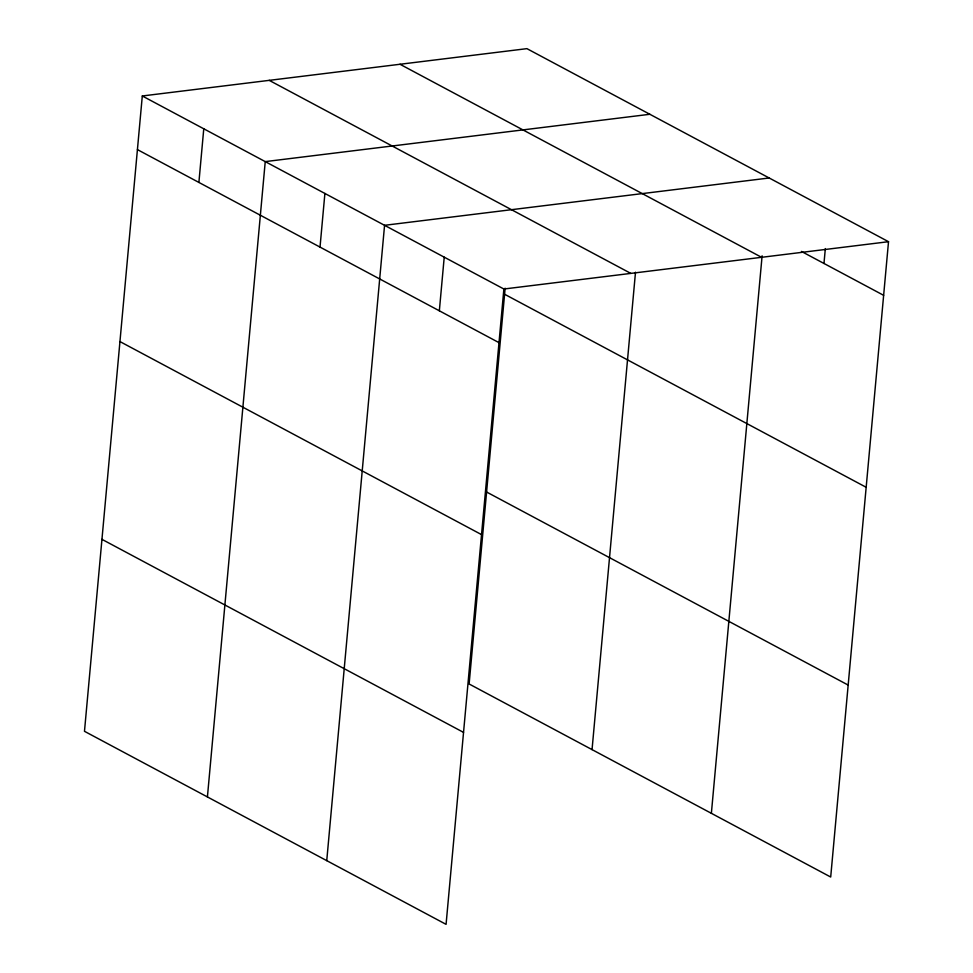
<?xml version="1.0" encoding="UTF-8"?>
<svg xmlns="http://www.w3.org/2000/svg" width="973" height="973" viewBox="0 0 973 973"><rect width="100%" height="100%" fill="white"/><g stroke="black" fill="none" stroke-linecap="round" stroke-linejoin="round"><path stroke-width="1.46" d="M142.301 95.974L84.481 731.307L446.072 924.35L503.88 289.017L142.301 95.974L526.928 48.65L888.519 241.693L830.699 877.026L469.12 683.983L505.133 288.203M198.893 182.425L203.771 128.789M207.419 796.948L265.24 161.615L649.867 114.279M320.02 247.093L324.897 193.457M326.746 860.643L384.566 225.31L769.193 177.986M439.346 310.801L444.223 257.164M592.046 749.611L635.503 272.209M711.372 813.319L762.114 255.802M823.973 263.476L825.335 248.577M503.88 289.017L888.519 241.693M801.436 251.435L883.642 295.318M400 64.267L761.591 257.31M269.229 80.358L630.82 273.401M504.586 294.247L866.165 487.278M137.424 149.611L499.003 342.654M486.585 492.022L848.164 685.065M119.947 341.572L481.538 534.615M101.958 539.346L463.537 732.389"/></g></svg>
